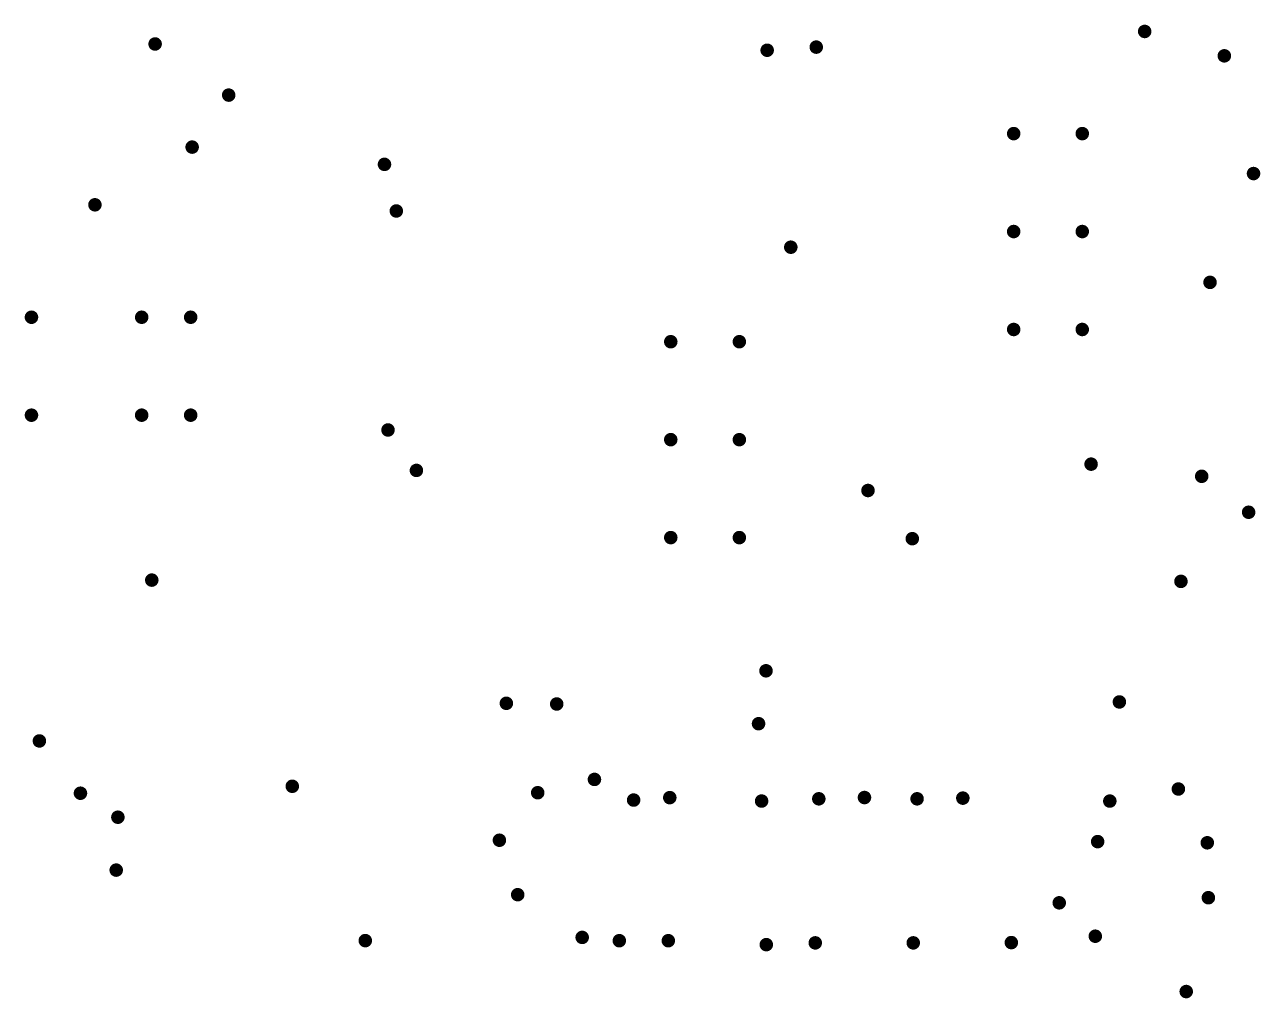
# Model space of a CAD drawing. Header units: inches. Extents: x -10 to 237, y -10 to 218.
# Drawn here: x 49.04 to 81.07, y 139.7 to 164.95 of the extents above; entities that cross this region are included whole.
import ezdxf

# ---------------------------------------------------------------- set-up
doc = ezdxf.new("R2010")
doc.units = ezdxf.units.IN
doc.header["$MEASUREMENT"] = 0
doc.layers.get('0').update_dxf_attribs({"color": 1})
doc.layers.add('1_DRL', color=12, linetype='Continuous')

# ---------------------------------------------------------------- blocks, each defined once
blk = doc.blocks.new('D11ROUND0_35001X0_35001')
at = {"const_width": 0.175005}
blk.add_lwpolyline([(0.087502, 0, 1), (-0.087502, 0, 1), (0.087502, 0)], format="xyb", dxfattribs=at)

msp = doc.modelspace()

# ---------------------------------------------------------------- block references
at = {"layer": '1_DRL'}
for p in [(78.07198, 164.77899), (52.41798, 164.45387), (68.28536, 164.29131), (69.5579, 164.37259), (80.137, 164.14653), (54.32552, 163.12799), (74.676, 162.12977), (76.454, 162.12977), (53.3781, 161.77925), (58.36412, 161.33221), (80.89392, 161.09345), (50.85842, 160.28319), (58.67146, 160.12317), (74.676, 159.58977), (76.454, 159.58977), (68.8975, 159.18337), (79.76616, 158.27151), (49.2125, 157.36727), (52.07, 157.36727), (53.34, 157.36727), (74.676, 157.04977), (76.454, 157.04977), (65.786, 156.73227), (67.564, 156.73227), (49.2125, 154.82727), (52.07, 154.82727), (53.34, 154.82727), (58.45556, 154.44373), (65.786, 154.19227), (67.564, 154.19227), (59.19216, 153.39471), (76.6826, 153.55727), (79.55026, 153.24231), (70.89902, 152.87401), (80.76692, 152.31013), (65.786, 151.65227), (67.564, 151.65227), (72.0471, 151.62433), (52.33162, 150.54991), (79.01178, 150.51689), (68.25488, 148.19787), (61.52388, 147.35459), (62.82944, 147.33681), (77.41666, 147.39015), (68.06184, 146.82627), (49.41824, 146.37923), (63.80734, 145.38101), (50.4825, 145.02287), (55.97398, 145.20321), (62.33668, 145.03557), (78.94574, 145.13209), (64.82334, 144.84507), (65.7606, 144.90857), (68.14058, 144.81967), (69.62394, 144.87809), (70.80758, 144.91111), (72.17156, 144.87809), (73.35774, 144.89587), (77.16774, 144.81967), (51.45278, 144.40057), (61.34354, 143.80367), (76.85278, 143.76811), (79.69504, 143.73763), (51.4096, 143.02897), (61.81852, 142.39143), (75.8571, 142.18061), (79.72298, 142.31269), (57.86628, 141.20017), (63.48984, 141.28399), (64.4525, 141.19763), (65.7225, 141.19763), (68.2625, 141.09603), (69.5325, 141.14175), (72.0725, 141.14175), (74.61504, 141.14937), (76.79182, 141.31447), (79.14894, 139.87937)]:
    msp.add_blockref('D11ROUND0_35001X0_35001', p, dxfattribs=at)

doc.saveas('drawing.dxf')
